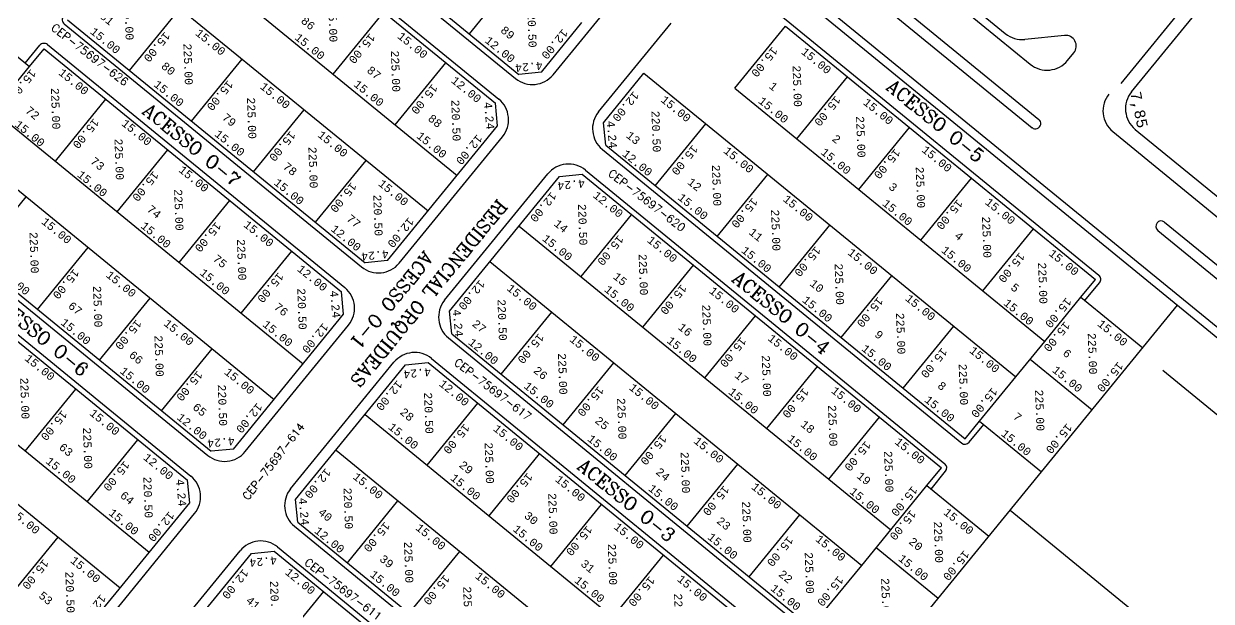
# Model space of a CAD drawing. Extents: x 8330 to 9134, y -11383 to -10245.
# Drawn here: x 8643 to 8865.7, y -10999.2 to -10890.9 of the extents above; entities that cross this region are included whole.
import ezdxf
from ezdxf.enums import TextEntityAlignment as Align

# ---------------------------------------------------------------- set-up
doc = ezdxf.new("R2010")
doc.units = 0
doc.header["$MEASUREMENT"] = 0
doc.layers.get('0').update_dxf_attribs({"linetype": 'CONTINUOUS'})
for name, color, linetype in [('AREAS', 1, 'CONTINUOUS'), ('CEP', 6, 'CONTINUOUS'), ('LOTES', 132, 'CONTINUOUS'), ('METRAGENS', 40, 'CONTINUOUS'), ('N_LOTE', 160, 'CONTINUOUS'), ('QUADRAS', 1, 'CONTINUOUS'), ('RUA', 160, 'CONTINUOUS')]:
    doc.layers.add(name, color=color, linetype=linetype)
doc.styles.add('MONOTXT', font='MONOTXT', dxfattribs={"height": 0.2})
doc.styles.add('ROMANC', font='ROMANC', dxfattribs={"height": 0.2})

msp = doc.modelspace()

# ---------------------------------------------------------------- linework, layer by layer
msp.add_line((8851.41953, -10910.74266), (8892.46076, -10944.27799))
at = {"layer": 'LOTES', "linetype": 'Continuous'}
for p, q in [((8726.57792, -10892.84066), (8736.06904, -10881.22525)), ((8662.8659, -10899.69368), (8672.35703, -10888.07826)), ((8701.04215, -10900.38552), (8710.5333, -10888.77007)), ((8674.48133, -10909.18482), (8683.97246, -10897.5694)), ((8637.33011, -10907.23856), (8644.09416, -10898.96059)), ((8712.65756, -10909.87668), (8722.14873, -10898.26121)), ((8787.98502, -10912.51475), (8797.47617, -10900.8993)), ((8648.94555, -10916.72969), (8658.4367, -10905.11424)), ((8686.09676, -10918.67596), (8695.58789, -10907.06054)), ((8761.4242, -10921.31405), (8770.91533, -10909.69863)), ((8799.60045, -10922.00589), (8809.0916, -10910.39044)), ((8660.56098, -10926.22083), (8670.05213, -10914.60538)), ((8697.71219, -10928.1671), (8707.20331, -10916.55169)), ((8773.03964, -10930.80518), (8782.53077, -10919.18976)), ((8811.21589, -10931.49702), (8820.70704, -10919.88157)), ((8634.00017, -10935.02012), (8643.4913, -10923.4047)), ((8672.17642, -10935.71196), (8681.66757, -10924.09651)), ((8747.50385, -10938.35007), (8756.995, -10926.73462)), ((8784.65507, -10940.29632), (8794.1462, -10928.6809)), ((8822.8313, -10940.98819), (8832.32244, -10929.37275)), ((8645.6156, -10944.51126), (8655.10673, -10932.89584)), ((8683.79183, -10945.20312), (8693.283, -10933.58765)), ((8759.11929, -10947.8412), (8768.61044, -10936.22575)), ((8796.2705, -10949.78746), (8805.76163, -10938.17204)), ((8657.23103, -10954.0024), (8666.72216, -10942.38698)), ((8834.44672, -10950.47933), (8841.21076, -10942.20138)), ((8732.55847, -10956.6405), (8742.0496, -10945.02508)), ((8770.73472, -10957.33234), (8780.22587, -10945.71689)), ((8807.8859, -10959.27863), (8817.37705, -10947.66319)), ((8668.84646, -10963.49354), (8678.33758, -10951.87813)), ((8744.17391, -10966.13163), (8753.66504, -10954.51621)), ((8782.35016, -10966.82347), (8791.84131, -10955.20802)), ((8831.71961, -10953.81682), (8843.33505, -10963.30797)), ((8822.22847, -10965.43225), (8828.99248, -10957.15433)), ((8643.31069, -10971.0384), (8652.80184, -10959.42295)), ((8718.63812, -10973.67652), (8728.12927, -10962.06107)), ((8755.78934, -10975.62277), (8765.28047, -10964.00735)), ((8793.96557, -10976.31464), (8803.45671, -10964.6992)), ((8654.9261, -10980.52956), (8664.41727, -10968.91409)), ((8730.25356, -10983.16765), (8739.74471, -10971.5522)), ((8767.40477, -10985.11391), (8776.8959, -10973.49849)), ((8805.58099, -10985.80578), (8812.34503, -10977.52783)), ((8703.69274, -10991.96695), (8713.18387, -10980.35153)), ((8741.86899, -10992.65879), (8751.36014, -10981.04334)), ((8779.02017, -10994.60508), (8788.51132, -10982.98964)), ((8639.98073, -10998.81998), (8649.47185, -10987.20457)), ((8802.85388, -10989.14327), (8814.46932, -10998.63442)), ((8715.30818, -11001.45808), (8724.79931, -10989.84266)), ((8753.48443, -11002.14992), (8762.97558, -10990.53447)), ((8793.36274, -11000.7587), (8800.12675, -10992.48078)), ((8689.77239, -11009.00296), (8699.26354, -10997.38751))]:
    msp.add_line(p, q, dxfattribs=at)
at = {"layer": 'QUADRAS', "linetype": 'Continuous'}
for p, q in [((8848.77553, -10902.12528), (8929.86286, -10802.88893)), ((8850.71143, -10903.70714), (8931.95996, -10804.27351)), ((8734.30983, -10817.0005), (8827.05075, -10892.78045)), ((8733.36071, -10818.16205), (8831.7047, -10898.52035)), ((8729.82989, -10824.30369), (8833.32981, -10908.87511)), ((8728.55809, -10825.86015), (8832.05801, -10910.43156)), ((8679.48343, -10855.65048), (8735.23749, -10901.20796)), ((8680.11618, -10854.87613), (8735.87024, -10900.43361)), ((8676.31973, -10859.52231), (8732.0738, -10905.07979)), ((8675.68698, -10860.29668), (8731.44105, -10905.85416)), ((8666.19584, -10871.91212), (8724.27299, -10919.36783)), ((8781.31393, -10878.00752), (8877.21867, -10956.37277)), ((8620.86329, -10879.97831), (8644.09416, -10898.96059)), ((8660.74159, -10878.58713), (8718.81874, -10926.04283)), ((8742.27302, -10900.49987), (8755.86805, -10883.862)), ((8784.74444, -10882.74772), (8876.65673, -10957.85067)), ((8784.27959, -10888.82482), (8844.57062, -10938.08952)), ((8650.61771, -10890.97692), (8706.37176, -10936.53441)), ((8651.25045, -10890.20257), (8707.00451, -10935.76005)), ((8740.09155, -10900.00874), (8747.68447, -10890.71639)), ((8750.791, -10907.46), (8764.38162, -10890.8275)), ((8776.36958, -10903.02362), (8785.86073, -10891.40817)), ((8785.86072, -10891.40818), (8843.93787, -10938.86389)), ((8838.15308, -10893.13491), (8830.71517, -10893.8835)), ((8643.3198, -10898.32784), (8646.04689, -10894.99037)), ((8644.09416, -10898.96059), (8646.82126, -10895.62311)), ((8646.82125, -10895.62312), (8702.57532, -10941.1806)), ((8647.454, -10894.84875), (8703.20808, -10940.40623)), ((8838.74022, -10897.81225), (8839.90208, -10896.39035)), ((8740.09155, -10900.00874), (8735.87028, -10900.43356)), ((8751.70699, -10909.49984), (8759.2999, -10900.20748)), ((8759.2999, -10900.20748), (8828.99248, -10957.15433)), ((8776.36958, -10903.02362), (8834.44672, -10950.47933)), ((8731.86591, -10910.07547), (8731.44105, -10905.85416)), ((8637.33011, -10907.23856), (8695.40726, -10954.69427)), ((8711.22582, -10935.33518), (8731.86591, -10910.07548)), ((8752.13185, -10913.72116), (8751.70699, -10909.49984)), ((8847.19823, -10911.16754), (8980.29751, -11019.92501)), ((8851.41256, -10910.73696), (8851.41482, -10910.73881)), ((8713.40729, -10935.82631), (8732.7819, -10912.11532)), ((8631.87586, -10913.91357), (8689.95301, -10961.36927)), ((8751.49911, -10914.49552), (8818.86859, -10969.54414)), ((8752.13185, -10913.72116), (8819.50135, -10968.76979)), ((8721.92528, -10942.78645), (8741.29986, -10919.07543)), ((8722.84126, -10944.82629), (8743.48131, -10919.56657)), ((8743.48134, -10919.56657), (8747.70264, -10919.14171)), ((8747.70264, -10919.14171), (8815.07214, -10974.19034)), ((8748.33538, -10918.36733), (8815.70489, -10973.41597)), ((8621.75197, -10926.30336), (8677.50603, -10971.86084)), ((8622.38472, -10925.52901), (8678.13878, -10971.08649)), ((8735.88842, -10928.85892), (8805.58099, -10985.80578)), ((8856.90138, -10928.13581), (8975.47895, -11025.02739)), ((8617.95552, -10930.94956), (8673.70959, -10976.50704)), ((8618.58827, -10930.17519), (8674.34233, -10975.73267)), ((8855.62958, -10929.69226), (9007.40564, -11053.71084)), ((8711.22582, -10935.33518), (8707.00455, -10935.76)), ((8730.43417, -10935.53393), (8800.12675, -10992.48078)), ((8841.21076, -10942.20138), (8843.93787, -10938.86389)), ((8841.98513, -10942.83412), (8844.71224, -10939.49663)), ((8608.46438, -10942.565), (8666.54153, -10990.02071)), ((8703.00018, -10945.40191), (8702.57532, -10941.1806)), ((8841.21076, -10942.20138), (8852.8262, -10951.69252)), ((8833.84396, -10974.92335), (8859.34974, -10943.70886)), ((8682.36009, -10970.66162), (8703.00018, -10945.40192)), ((8723.26612, -10949.04761), (8722.84126, -10944.82629)), ((8603.01013, -10949.24001), (8661.08728, -10996.69571)), ((8684.54156, -10971.15275), (8703.91617, -10947.44176)), ((8723.26612, -10949.04761), (8790.63562, -11004.09624)), ((8722.63338, -10949.82197), (8790.00286, -11004.87059)), ((8828.99248, -10957.15433), (8834.44673, -10950.47933)), ((8719.46965, -10953.69378), (8786.83916, -11008.74242)), ((8693.05954, -10978.1129), (8712.43413, -10954.40188)), ((8693.97553, -10980.15274), (8714.61558, -10954.89302)), ((8714.61561, -10954.89302), (8718.83691, -10954.46816)), ((8718.83691, -10954.46816), (8786.20641, -11009.51679)), ((8856.56376, -10955.89591), (8870.34438, -10967.15627)), ((8707.02269, -10964.18537), (8776.71526, -11021.13223)), ((8819.50133, -10968.76977), (8822.22847, -10965.43225)), ((8820.27569, -10969.40252), (8823.00284, -10966.06499)), ((8822.22847, -10965.43225), (8833.84391, -10974.92339)), ((8682.36009, -10970.66162), (8678.13882, -10971.08644)), ((8701.56844, -10970.86038), (8771.26102, -11027.80723)), ((8782.87645, -11037.2984), (8833.84391, -10974.92339)), ((8812.34503, -10977.52783), (8815.07214, -10974.19034)), ((8813.1194, -10978.16057), (8815.84651, -10974.82308)), ((8674.13445, -10980.72835), (8673.70959, -10976.50704)), ((8812.34503, -10977.52783), (8823.96046, -10987.01896)), ((8694.40039, -10984.37406), (8693.97553, -10980.15274)), ((8653.49436, -11005.98806), (8674.13445, -10980.72836)), ((8827.95937, -10982.12509), (8875.96984, -11021.35515)), ((8655.67583, -11006.47919), (8675.05043, -10982.7682)), ((8694.40039, -10984.37406), (8761.76987, -11039.42267)), ((8693.76764, -10985.14842), (8761.13713, -11040.19703)), ((8800.12675, -10992.48078), (8805.581, -10985.80578)), ((8690.60392, -10989.02023), (8746.358, -11034.57772)), ((8664.19382, -11013.43934), (8683.56839, -10989.72833)), ((8665.1098, -11015.47918), (8685.74985, -10990.21946)), ((8685.74988, -10990.21946), (8689.97118, -10989.7946)), ((8689.97118, -10989.7946), (8745.72525, -11035.35209))]:
    msp.add_line(p, q, dxfattribs=at)
for centre, radius, start, end in [((8651.25045, -10890.20256), 1, 140.74745, 230.7474611), ((8830.21447, -10888.90864), 5, 230.7472194, 275.747225), ((8838.35335, -10895.12486), 2, 320.747225, 95.7471917), ((8646.82126, -10895.62311), 1, 50.7472139, 140.7473361), ((8834.86841, -10894.64854), 5, 230.7472611, 320.7472444), ((8738.40121, -10897.33615), 5, 230.7472167, 320.7472), ((8850.36195, -10907.29573), 5, 140.7470861, 230.7471361), ((8854.58325, -10906.87085), 5, 140.7472583, 230.7471889), ((8728.91009, -10908.95161), 5, 320.7472139, 50.7472611), ((8754.66282, -10910.62371), 5, 140.7472611, 230.747225), ((8832.69707, -10909.64947), 1, 230.7471944, 50.7472778), ((8745.17167, -10922.23914), 5, 50.7472528, 140.7473028), ((8856.26863, -10928.91018), 1, 50.7472778, 230.7471278), ((8709.53548, -10932.6626), 5, 230.747225, 320.7471722), ((8843.93788, -10938.86389), 1, 320.7472056, 50.7473361), ((8700.04436, -10944.27804), 5, 320.7472111, 50.7472), ((8725.79709, -10945.95016), 5, 140.7472722, 230.747225), ((8716.30594, -10957.56559), 5, 50.7472333, 140.7472722), ((8680.66975, -10967.98903), 5, 230.7471972, 320.7472167), ((8819.50133, -10968.76978), 1, 230.7474556, 320.7472417), ((8815.07215, -10974.19033), 1, 320.747275, 50.7472194), ((8671.17862, -10979.60448), 5, 320.7471361, 50.7472889), ((8696.93136, -10981.27661), 5, 140.7473028, 230.7471944), ((8687.44021, -10992.89203), 5, 50.7472167, 140.7473056)]:
    msp.add_arc(centre, radius, start, end, dxfattribs=at)

# ---------------------------------------------------------------- texts
at = {"layer": 'AREAS', "linetype": 'Continuous', "style": 'MONOTXT'}
for s, p in [('225.00', (8661.86771, -10886.27718)), ('225.00', (8700.081, -10886.65527)), ('220.50', (8737.41458, -10887.66822)), ('225.00', (8672.95965, -10894.67586)), ('225.00', (8711.85654, -10895.98926)), ('225.00', (8787.15898, -10898.77969)), ('225.00', (8648.11951, -10902.99463)), ('225.00', (8684.87415, -10904.78132)), ('220.50', (8723.17452, -10905.21525)), ('220.50', (8760.7068, -10907.28322)), ('225.00', (8799.07348, -10908.28461)), ('225.00', (8660.03401, -10912.49955)), ('225.00', (8696.38816, -10914.04454)), ('225.00', (8772.04145, -10917.38868)), ('225.00', (8810.25474, -10917.76677)), ('225.00', (8671.21527, -10921.98171)), ('220.50', (8708.54885, -10922.99466)), ('220.50', (8746.93254, -10924.73716)), ('225.00', (8783.13339, -10925.78736)), ('225.00', (8822.68239, -10927.10076)), ('225.00', (8644.09392, -10930.0023)), ('225.00', (8682.99081, -10931.3157)), ('225.00', (8758.29325, -10934.10614)), ('225.00', (8833.18964, -10935.71306)), ('225.00', (8795.04789, -10935.89282)), ('225.00', (8656.00842, -10940.10776)), ('220.50', (8694.30879, -10940.54169)), ('220.50', (8731.84107, -10942.60967)), ('225.00', (8770.20775, -10943.61106)), ('225.00', (8806.5619, -10945.15604)), ('225.00', (8842.50534, -10948.93128)), ('225.00', (8667.52243, -10949.37098)), ('225.00', (8743.17572, -10952.71513)), ('225.00', (8781.38901, -10953.09322)), ('225.00', (8818.3069, -10954.70021)), ('225.00', (8642.34954, -10957.30815)), ('220.50', (8679.40365, -10958.60035)), ('220.50', (8718.06681, -10960.06361)), ('225.00', (8832.63069, -10959.54306)), ('225.00', (8754.26766, -10961.11381)), ('225.00', (8793.81666, -10962.42721)), ('225.00', (8654.12508, -10966.64214)), ('225.00', (8729.42752, -10969.43259)), ('225.00', (8766.18216, -10971.21927)), ('225.00', (8804.32391, -10971.03951)), ('220.50', (8665.44306, -10975.86813)), ('220.50', (8702.97534, -10977.93612)), ('225.00', (8741.34202, -10978.93751)), ('225.00', (8777.69617, -10980.48249)), ('225.00', (8813.63961, -10984.25773)), ('225.00', (8714.30999, -10988.04158)), ('225.00', (8752.52328, -10988.41967)), ('225.00', (8789.44117, -10990.02666)), ('220.50', (8650.81739, -10993.64754)), ('220.50', (8689.20108, -10995.39005)), ('225.00', (8803.76496, -10994.86951)), ('225.00', (8725.40193, -10996.44026)), ('225.00', (8764.95093, -10997.75366))]:
    msp.add_text(s, height=1.5, rotation=271.9987528, dxfattribs=at).set_placement(p)
at = {"layer": 'CEP', "linetype": 'Continuous', "style": 'ROMANC'}
for s, rotation, p in [('CEP-75697-626', 322.3256083, (8648.0121, -10891.96688)), ('CEP-75697-620', 322.3256083, (8752.45361, -10919.28371)), ('CEP-75697-617', 322.3256083, (8723.58044, -10954.71627)), ('CEP-75697-614', 52.3256083, (8685.07676, -10980.39337)), ('CEP-75697-611', 322.3256083, (8695.51352, -10992.18001))]:
    msp.add_text(s, height=1.5, rotation=rotation, dxfattribs=at).set_placement(p)
at = {"layer": 'METRAGENS', "linetype": 'Continuous', "style": 'MONOTXT'}
for s, rotation, p in [('15.00 ', 320.7472222, (8655.33842, -10892.62413)), ('15.00', 230.7472389, (8669.49133, -10892.33996)), ('15.00 ', 320.7472222, (8675.06242, -10892.92429)), ('15.00 ', 320.7472222, (8693.68508, -10893.72473)), ('15.00', 230.7472389, (8707.92859, -10892.63712)), ('15.00 ', 320.7472222, (8712.9542, -10893.49748)), ('12.00 ', 320.7472222, (8729.33281, -10894.29212)), ('12.00', 230.7472389, (8744.06348, -10891.7999)), ('15.00', 230.7472389, (8783.39613, -10895.14789)), ('15.00 ', 320.7472222, (8788.62638, -10896.39996)), ('15.00', 230.7472389, (8644.35666, -10899.36283)), ('15.00 ', 320.7472222, (8649.40059, -10900.33564)), ('15.00 ', 320.7472222, (8667.25292, -10902.52949)), ('15.00', 230.7472389, (8681.3057, -10901.44488)), ('15.00 ', 320.7472222, (8687.17716, -10902.9297)), ('15.00 ', 320.7472222, (8704.74421, -10902.50235)), ('15.00', 230.7472389, (8719.6498, -10902.12135)), ('12.00 ', 320.7472222, (8723.01645, -10901.79927)), ('12.00', 230.7472389, (8757.37534, -10903.49637)), ('15.00 ', 320.7472222, (8762.31523, -10905.4118)), ('15.00', 230.7472389, (8795.21051, -10904.35287)), ('15.00 ', 320.7472222, (8780.6027, -10905.63978)), ('15.00 ', 320.7472222, (8800.25444, -10905.9051)), ('15.00 ', 320.7472222, (8641.1906, -10910.04089)), ('15.00', 230.7472389, (8656.17104, -10908.56781)), ('15.00 ', 320.7472222, (8661.21497, -10909.84078)), ('15.00 ', 320.7472222, (8678.66681, -10911.83452)), ('15.00', 230.7472389, (8693.01044, -10910.94703)), ('15.00 ', 320.7472222, (8697.99032, -10911.99979)), ('15.00 ', 320.7472222, (8716.5286, -10912.18596)), ('12.00', 230.7472389, (8728.03423, -10911.58867)), ('12.00 ', 320.7472222, (8755.09516, -10915.5546)), ('15.00', 230.7472389, (8768.45142, -10913.5461)), ('15.00 ', 320.7472222, (8774.08085, -10914.98214)), ('15.00 ', 320.7472222, (8792.31696, -10915.23103)), ('15.00', 230.7472389, (8806.38808, -10914.24348)), ('15.00 ', 320.7472222, (8811.24694, -10914.79598)), ('15.00 ', 320.7472222, (8671.928, -10918.54549)), ('15.00 ', 320.7472222, (8652.90486, -10919.44597)), ('15.00', 230.7472389, (8667.34861, -10918.45842)), ('15.00 ', 320.7472222, (8689.78033, -10920.93944)), ('15.00 ', 320.7472222, (8709.3555, -10921.12221)), ('15.00', 230.7472389, (8704.46518, -10920.55237)), ('12.00', 230.7472389, (8741.92424, -10922.3466)), ('12.00 ', 320.7472222, (8749.6119, -10923.32762)), ('15.00 ', 320.7472222, (8765.51216, -10923.73563)), ('15.00', 230.7472389, (8779.66507, -10923.45146)), ('15.00 ', 320.7472222, (8785.23616, -10924.03579)), ('15.00 ', 320.7472222, (8803.85882, -10924.83623)), ('15.00', 230.7472389, (8818.10233, -10923.74862)), ('15.00 ', 320.7472222, (8823.12794, -10924.60898)), ('15.00 ', 320.7472222, (8646.19669, -10928.25073)), ('15.00 ', 320.7472222, (8664.81935, -10929.05117)), ('15.00', 230.7472389, (8679.06286, -10927.96356)), ('15.00 ', 320.7472222, (8684.08847, -10928.82392)), ('12.00 ', 320.7472222, (8700.46708, -10929.61856)), ('12.00', 230.7472389, (8715.19775, -10927.12634)), ('15.00 ', 320.7472222, (8740.09498, -10931.42625)), ('15.00', 230.7472389, (8754.5304, -10930.47434)), ('15.00 ', 320.7472222, (8759.76065, -10931.72641)), ('15.00 ', 320.7472222, (8777.42666, -10933.64099)), ('15.00', 230.7472389, (8791.47944, -10932.55638)), ('15.00 ', 320.7472222, (8797.3509, -10934.0412)), ('15.00 ', 320.7472222, (8814.91795, -10933.61385)), ('15.00 ', 320.7472222, (8835.05206, -10934.19684)), ('15.00', 230.7472389, (8829.73039, -10933.69828)), ('15.00 ', 320.7472222, (8638.38719, -10937.85593)), ('15.00', 230.7472389, (8652.43997, -10936.77132)), ('15.00 ', 320.7472222, (8658.31143, -10938.25614)), ('15.00 ', 320.7472222, (8675.87848, -10937.82879)), ('15.00', 230.7472389, (8690.78407, -10937.44779)), ('12.00 ', 320.7472222, (8694.15072, -10937.12571)), ('12.00', 230.7472389, (8728.50961, -10938.82282)), ('15.00 ', 320.7472222, (8733.4495, -10940.73825)), ('15.00 ', 320.7472222, (8751.73697, -10940.96623)), ('15.00', 230.7472389, (8766.34478, -10939.67932)), ('15.00 ', 320.7472222, (8771.38871, -10941.23155)), ('15.00 ', 320.7472222, (8788.84055, -10942.94602)), ('15.00', 230.7472389, (8803.18418, -10942.05853)), ('15.00 ', 320.7472222, (8808.16406, -10942.64586)), ('15.00', 230.7472389, (8838.48717, -10942.16911)), ('15.00 ', 320.7472222, (8826.57476, -10943.50543)), ('15.00 ', 320.7472222, (8649.80108, -10947.16096)), ('15.00', 230.7472389, (8664.14471, -10946.27347)), ('15.00 ', 320.7472222, (8669.12459, -10947.32623)), ('15.00 ', 320.7472222, (8687.66287, -10947.5124)), ('15.00', 230.7472389, (8838.20769, -10946.63723)), ('15.00 ', 320.7472222, (8844.18146, -10947.41504)), ('12.00', 230.7472389, (8699.1685, -10946.91511)), ('15.00', 230.7472389, (8739.58569, -10948.87255)), ('15.00 ', 320.7472222, (8782.38121, -10950.12243)), ('12.00 ', 320.7472222, (8726.22943, -10950.88105)), ('15.00 ', 320.7472222, (8745.21512, -10950.30859)), ('15.00 ', 320.7472222, (8763.45123, -10950.55748)), ('15.00', 230.7472389, (8777.52235, -10949.56993)), ('15.00 ', 320.7472222, (8799.95407, -10952.05094)), ('15.00 ', 320.7472222, (8643.06227, -10953.87193)), ('15.00', 230.7472389, (8815.19786, -10951.57079)), ('15.00 ', 320.7472222, (8820.18134, -10952.41989)), ('15.00 ', 320.7472222, (8660.9146, -10956.26588)), ('15.00 ', 320.7472222, (8680.48977, -10956.44865)), ('15.00 ', 320.7472222, (8835.70416, -10956.07204)), ('15.00', 230.7472389, (8848.20497, -10954.20293)), ('15.00', 230.7472389, (8675.59945, -10955.87881)), ('12.00', 230.7472389, (8713.05851, -10957.67305)), ('12.00 ', 320.7472222, (8720.74617, -10958.65407)), ('15.00 ', 320.7472222, (8736.64643, -10959.06208)), ('15.00', 230.7472389, (8750.79934, -10958.77791)), ('15.00 ', 320.7472222, (8756.37043, -10959.36224)), ('15.00 ', 320.7472222, (8774.99309, -10960.16268)), ('15.00', 230.7472389, (8789.2366, -10959.07507)), ('15.00 ', 320.7472222, (8794.26221, -10959.93543)), ('15.00', 230.7472389, (8824.60674, -10959.01766)), ('12.00', 230.7472389, (8686.7978, -10961.89426)), ('15.00 ', 320.7472222, (8811.76276, -10961.65719)), ('15.00', 230.7472389, (8650.19713, -10963.29)), ('15.00 ', 320.7472222, (8655.22274, -10964.15036)), ('12.00 ', 320.7472222, (8671.60135, -10964.945)), ('15.00 ', 320.7472222, (8711.22925, -10966.7527)), ('15.00', 230.7472389, (8725.66467, -10965.80079)), ('15.00 ', 320.7472222, (8730.89492, -10967.05286)), ('15.00', 230.7472389, (8838.60978, -10965.74559)), ('15.00 ', 320.7472222, (8748.56093, -10968.96744)), ('15.00', 230.7472389, (8762.61371, -10967.88283)), ('15.00 ', 320.7472222, (8768.48517, -10969.36765)), ('15.00 ', 320.7472222, (8786.05222, -10968.9403)), ('15.00', 230.7472389, (8800.86466, -10969.02473)), ('15.00 ', 320.7472222, (8806.18633, -10969.52329)), ('15.00 ', 320.7472222, (8826.10897, -10967.98704)), ('15.00 ', 320.7472222, (8647.01275, -10973.15523)), ('15.00', 230.7472389, (8661.91834, -10972.77423)), ('12.00 ', 320.7472222, (8665.28499, -10972.45215)), ('12.00', 230.7472389, (8699.64388, -10974.14927)), ('15.00 ', 320.7472222, (8704.58377, -10976.0647)), ('15.00 ', 320.7472222, (8722.87124, -10976.29268)), ('15.00', 230.7472389, (8737.47905, -10975.00577)), ('15.00 ', 320.7472222, (8742.52298, -10976.558)), ('15.00 ', 320.7472222, (8759.97482, -10978.27247)), ('15.00', 230.7472389, (8774.31845, -10977.38498)), ('15.00 ', 320.7472222, (8779.29833, -10977.97231)), ('15.00 ', 320.7472222, (8797.70903, -10978.83188)), ('15.00', 230.7472389, (8809.62144, -10977.49556)), ('15.00 ', 320.7472222, (8640.25886, -10982.65267)), ('15.00 ', 320.7472222, (8658.79714, -10982.83884)), ('12.00', 230.7472389, (8670.30277, -10982.24155)), ('15.00', 230.7472389, (8809.34196, -10981.96368)), ('15.00 ', 320.7472222, (8815.31573, -10982.74149)), ('15.00', 230.7472389, (8710.71996, -10984.199)), ('15.00 ', 320.7472222, (8716.34939, -10985.63504)), ('15.00 ', 320.7472222, (8753.51548, -10985.44888)), ('12.00 ', 320.7472222, (8697.3637, -10986.2075)), ('15.00 ', 320.7472222, (8734.5855, -10985.88393)), ('15.00', 230.7472389, (8748.65662, -10984.89638)), ('15.00 ', 320.7472222, (8771.08834, -10987.37739)), ('15.00', 230.7472389, (8786.33213, -10986.89724)), ('15.00 ', 320.7472222, (8791.31561, -10987.74634)), ('15.00', 230.7472389, (8646.73372, -10991.20525)), ('15.00 ', 320.7472222, (8651.62404, -10991.77509)), ('15.00 ', 320.7472222, (8806.83843, -10991.39849)), ('15.00', 230.7472389, (8819.33924, -10989.52938)), ('12.00', 230.7472389, (8684.19278, -10992.99949)), ('12.00 ', 320.7472222, (8691.88044, -10993.98051)), ('15.00 ', 320.7472222, (8707.7807, -10994.38853)), ('15.00', 230.7472389, (8721.93361, -10994.10436)), ('15.00 ', 320.7472222, (8727.5047, -10994.68869)), ('15.00 ', 320.7472222, (8746.12736, -10995.48913)), ('15.00', 230.7472389, (8760.37087, -10994.40152)), ('15.00 ', 320.7472222, (8765.39648, -10995.26188)), ('15.00', 230.7472389, (8795.74101, -10994.34411)), ('12.00', 230.7472389, (8657.46629, -10997.77922)), ('15.00 ', 320.7472222, (8782.89703, -10996.98364))]:
    msp.add_text(s, height=1.5, rotation=rotation, dxfattribs=at).set_placement(p)
for rotation, p in [(185.7473861, (8737.67703, -10898.28975)), (275.7480056, (8729.54217, -10908.26103)), (275.7480056, (8752.54605, -10911.77868)), (185.7473861, (8745.59236, -10920.36804)), (185.7473861, (8708.8113, -10933.61619)), (275.7480056, (8700.67644, -10943.58747)), (275.7480056, (8723.68032, -10947.10513)), (185.7473861, (8716.72663, -10955.69449)), (185.7473861, (8679.94557, -10968.66336)), (275.7480056, (8671.81071, -10978.91391)), (275.7480056, (8694.81459, -10982.43158)), (185.7473861, (8687.8609, -10991.02093))]:
    msp.add_text('4.24', height=1.5, rotation=rotation, dxfattribs=at).set_placement(p, align=Align.CENTER)
at = {"layer": 'METRAGENS', "color": 1, "linetype": 'Continuous', "style": 'MONOTXT'}
msp.add_text('7,85', height=2, rotation=281.4873037, dxfattribs=at).set_placement((8850.46905, -10903.87254))
at = {"layer": 'N_LOTE', "linetype": 'Continuous', "style": 'MONOTXT'}
for s, p in [('81', (8657.14061, -10889.72257)), ('86', (8694.85899, -10890.61718)), ('89', (8732.27223, -10892.3854)), ('80', (8668.65462, -10899.12767)), ('87', (8707.2167, -10899.89726)), ('1', (8782.60514, -10902.8522)), ('72', (8643.19304, -10907.43949)), ('79', (8680.0685, -10908.73284)), ('88', (8718.67504, -10908.9266)), ('13    ', (8755.81428, -10912.09452)), ('2', (8794.41983, -10912.72381)), ('73', (8655.38036, -10916.93875)), ('78', (8691.48239, -10917.93781)), ('12', (8767.31435, -10920.83407)), ('3', (8805.03273, -10921.72868)), ('74', (8665.99326, -10925.94362)), ('77', (8703.4065, -10927.71184)), ('14', (8742.27677, -10928.62473)), ('11', (8778.82836, -10930.23917)), ('4', (8817.39044, -10930.91568)), ('75', (8678.35097, -10935.2237)), ('15', (8753.36678, -10938.551)), ('10', (8790.24224, -10939.84434)), ('5', (8827.9172, -10940.59661)), ('67', (8651.20277, -10944.05928)), ('76', (8689.80931, -10944.25304)), ('27    ', (8726.94855, -10947.42097)), ('16', (8765.5541, -10948.05026)), ('9', (8802.40139, -10949.42165)), ('66', (8662.61666, -10953.26425)), ('6', (8837.67203, -10952.91072)), ('26', (8738.44862, -10956.16052)), ('17', (8776.167, -10957.05513)), ('8', (8814.19801, -10959.02189)), ('65', (8674.54077, -10963.03828)), ('28', (8713.41104, -10963.95118)), ('25', (8749.96263, -10965.56562)), ('7', (8828.35631, -10964.82572)), ('18', (8788.52471, -10966.24213)), ('63', (8649.48524, -10970.55014)), ('29', (8724.50105, -10973.87745)), ('24', (8761.37651, -10975.17079)), ('19', (8799.05147, -10975.92306)), ('64', (8660.94358, -10979.57948)), ('40    ', (8698.08282, -10982.74742)), ('30', (8736.68837, -10983.37671)), ('23', (8772.7904, -10984.37576)), ('20', (8808.8063, -10988.23717)), ('39', (8709.58289, -10991.48697)), ('31', (8747.30127, -10992.38158)), ('22', (8784.4007, -10994.34834)), ('53', (8645.67504, -10998.36472)), ('41', (8684.54531, -10999.27762))]:
    msp.add_text(s, height=1.5, rotation=320.7472222, dxfattribs=at).set_placement(p)
at = {"layer": 'RUA', "linetype": 'Continuous', "style": 'ROMANC'}
for s, rotation, p in [('ACESSO O-5', 320.7472222, (8804.54702, -10903.07444)), ('ACESSO O-7', 320.7472222, (8665.08002, -10907.56139)), ('RESIDENCIAL ORQUIDEAS', 230.7472222, (8731.89124, -10923.69211)), ('ACESSO O-1', 230.7472222, (8718.13666, -10933.35126)), ('ACESSO O-4', 320.7472222, (8775.66061, -10939.0099)), ('ACESSO O-6', 320.7472222, (8636.63144, -10943.15476)), ('ACESSO O-3', 320.7472222, (8746.60868, -10974.17365))]:
    msp.add_text(s, height=2.5, rotation=rotation, dxfattribs=at).set_placement(p)

doc.saveas('drawing.dxf')
